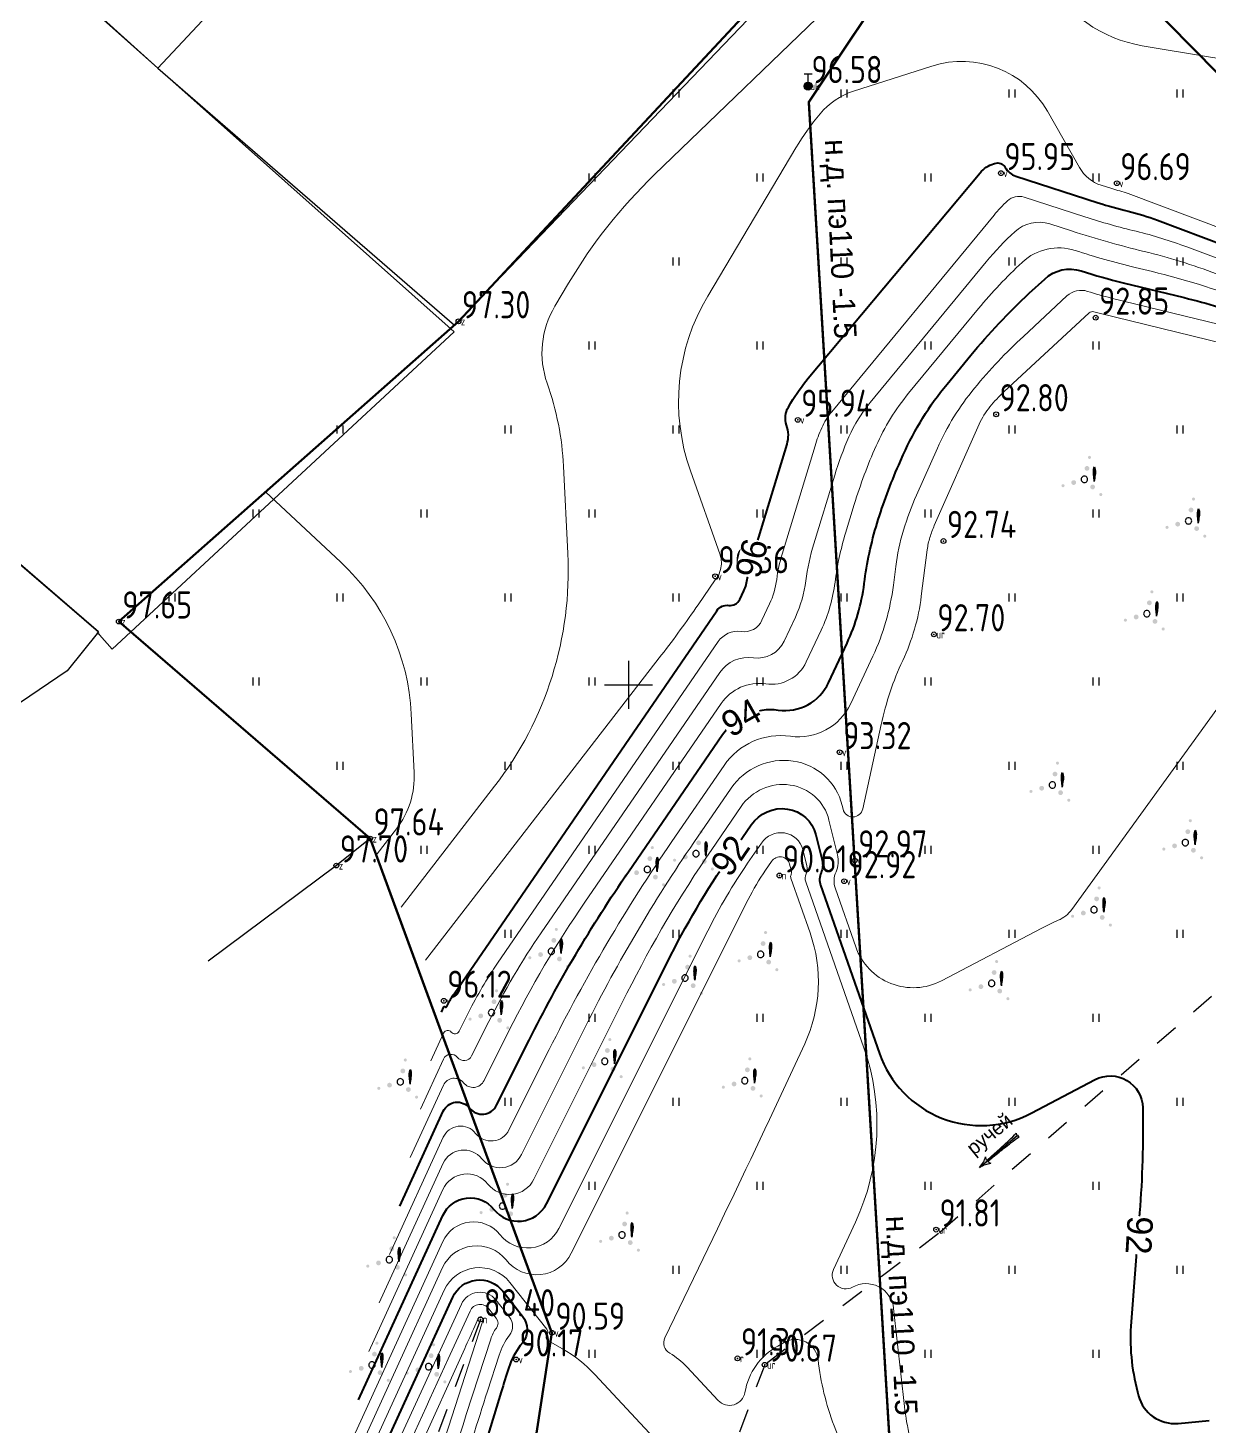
# Model space of a CAD drawing. Header units: metres. Extents: x 2284092 to 2335310, y 454860 to 483236.
# Drawn here: x 2285062.5 to 2285136.3, y 455653.7 to 455741 of the extents above; entities that cross this region are included whole.
import ezdxf

# ---------------------------------------------------------------- set-up
doc = ezdxf.new("R2010")
doc.units = ezdxf.units.M
doc.header["$PDMODE"] = 32
doc.header["$PDSIZE"] = 0.3
doc.linetypes.add('ЛИНИЯ_1.5-1.5', pattern=[3, 1.5, -1.5])
for name, color, linetype in [('-_линия', 7, 'Continuous'), ('0 @ 0.5', 7, 'Continuous'), ('Eg.14_Ограждения', 7, 'Continuous'), ('Eg.14_Ограждения1', 7, 'Continuous'), ('P', 94, 'Continuous'), ('T', 7, 'Continuous'), ('КОД', 7, 'Continuous'), ('ТОЧКИ_линия', 7, 'Continuous')]:
    doc.layers.add(name, color=color, linetype=linetype)
doc.styles.add('pragmai.shx2', font='pragmai.shx', dxfattribs={"height": 1.6})
doc.styles.get("Standard").update_dxf_attribs({"font": 'eskdu.shx'})
doc.styles.add('БСАМ курсив малоконтрасный (Бм-431)', font='bm431.ttf')
doc.styles.add('Рубленый (Р-131)', font='p131.ttf')
doc.linetypes.add('Газопр', pattern='A,5,-1,["Г",БСАМ курсив малоконтрасный (Бм-431),S=2,R=0,X=-1,Y=-1],-1,10,-2,10,-2,5', length=36)
doc.linetypes.add('КОНТУР', pattern='A,0,-0.5,[133,ltypeshp.shx,S=0.05,R=0,X=-0.5,Y=0],-0.5', length=1)
doc.linetypes.add('ЛИНИЯ_СВЯЗИ', pattern='A,4.5,[133,ltypeshp.shx,S=0.2,R=0,X=-0.2,Y=0],1e-05,[133,ltypeshp.shx,S=0.15,R=0,X=-0.15,Y=0],1e-05,[133,ltypeshp.shx,S=0.1,R=0,X=-0.1,Y=0],1e-05,[133,ltypeshp.shx,S=0.05,R=0,X=-0.05,Y=0],4.5,-2', length=11.00003)
doc.linetypes.add('СЕТКА', pattern='A,0.001,[131,ltypeshp.shx,S=0.6,R=0,X=0,Y=-0.6],5,[131,ltypeshp.shx,S=0.6,R=180,X=1.2,Y=0.6],5', length=10.001)

# ---------------------------------------------------------------- blocks, each defined once
blk = doc.blocks.new('Столбик кабельный')
at = {"linetype": 'Continuous'}
h = blk.add_hatch(color=0, dxfattribs=at)
edge = h.paths.add_edge_path()
edge.add_arc((0, 0), 0.5, 0, 360)
at = {"color": 0, "linetype": 'Continuous'}
for p, q in [((0.5, 1.5), (-0.5, 1.5)), ((0, 0.5), (0, 1.5))]:
    blk.add_line(p, q, dxfattribs=at)
blk.add_circle((0, 0), 0.5, dxfattribs=at)
blk = doc.blocks.new('Крест сетки')
at = {"color": 72, "linetype": 'Continuous'}
for p, q in [((0, 3), (0, -3)), ((-3, 0), (3, 0))]:
    blk.add_line(p, q, dxfattribs=at)
blk = doc.blocks.new('Штриховка Луговая растительность')
at = {"color": 3, "linetype": 'Continuous'}
for p, q in [((-0.4, 1), (-0.4, 0)), ((0.4, 0), (0.4, 1))]:
    blk.add_line(p, q, dxfattribs=at)
blk = doc.blocks.new('Направление течения')
at = {"linetype": 'Continuous'}
h = blk.add_hatch(color=0, dxfattribs=at)
edge = h.paths.add_edge_path()
edge.add_arc((-0.03, 2.33), 1.04, 241.8876, 266.7395)
edge.add_spline(control_points=[(-0.09, 1.3), (-0.09, 1.51), (-0.11, 2.34), (-0.14, 4.01), (-0.23, 5.45), (-0.28, 6.27)], knot_values=[0, 0, 0, 0, 0.625751, 2.516384, 4.981065, 4.981065, 4.981065, 4.981065], degree=3, periodic=0)
edge.add_arc((-0.05, 6.62), 0.414, 235.3367, 276.6842)
edge.add_arc((0.05, 6.62), 0.414, 263.3158, 304.6633)
edge.add_spline(control_points=[(0.28, 6.27), (0.23, 5.45), (0.14, 4.01), (0.11, 2.34), (0.09, 1.51), (0.09, 1.3)], knot_values=[0, 0, 0, 0, 2.464681, 4.355314, 4.981065, 4.981065, 4.981065, 4.981065], degree=3, periodic=0)
edge.add_arc((0.03, 2.33), 1.04, 273.2605, 298.1124)
edge.add_spline(control_points=[(0.52, 1.42), (0.39, 1.22), (0.12, 0.79), (0.04, 0.28), (0, 0)], knot_values=[0, 0, 0, 0, 0.685038, 1.525237, 1.525237, 1.525237, 1.525237], degree=3, periodic=0)
edge.add_spline(control_points=[(0, 0), (-0.04, 0.28), (-0.12, 0.79), (-0.39, 1.22), (-0.52, 1.42)], knot_values=[0, 0, 0, 0, 0.840199, 1.525237, 1.525237, 1.525237, 1.525237], degree=3, periodic=0)
at = {"color": 0, "linetype": 'Continuous'}
blk.add_line((0, 0), (0, 6.2), dxfattribs=at)
for centre, radius, start, end in [((-0.05, 6.62), 0.414, 235.3367, 276.6842), ((0.05, 6.62), 0.414, 263.3158, 304.6633), ((-0.03, 2.33), 1.04, 241.8876, 266.7395), ((0.03, 2.33), 1.04, 273.2605, 298.1124)]:
    blk.add_arc(centre, radius, start, end, dxfattribs=at)
for points in [[(-0.09, 1.3), (-0.1, 1.92), (-0.15, 3.81), (-0.28, 6.27)], [(0.09, 1.3), (0.1, 1.92), (0.15, 3.81), (0.28, 6.27)], [(0, 0), (-0.19, 0.82), (-0.52, 1.42)], [(0, 0), (0.19, 0.82), (0.52, 1.42)]]:
    blk.add_spline(points, degree=3, dxfattribs=at)
blk = doc.blocks.new('Штриховка Кустарник Колючий')
at = {"linetype": 'Continuous'}
h = blk.add_hatch(color=3, dxfattribs=at)
edge = h.paths.add_edge_path()
edge.add_arc((2.04, -1.91), 0.2, 0, 360)
edge = h.paths.add_edge_path()
edge.add_arc((0.63, 2.73), 0.2, 0, 360)
edge = h.paths.add_edge_path()
edge.add_arc((-2.68, -0.81), 0.2, 0, 360)
h = blk.add_hatch(color=3, dxfattribs=at)
edge = h.paths.add_edge_path()
edge.add_arc((0.32, 1.36), 0.3, 0, 360)
edge = h.paths.add_edge_path()
edge.add_arc((-1.34, -0.41), 0.3, 0, 360)
edge = h.paths.add_edge_path()
edge.add_arc((1.02, -0.96), 0.3, 0, 360)
h = blk.add_hatch(color=3, dxfattribs=at)
edge = h.paths.add_edge_path()
edge.add_spline(control_points=[(1.22, -0.29), (1.26, 0), (1.33, 0.52), (1.43, 1.02), (1.25, 1.71), (1.1, 1.01), (1.14, 0.52), (1.19, 0), (1.22, -0.29)], knot_values=[0, 0, 0, 0, 0.838296, 1.522181, 1.855336, 2.184891, 2.879704, 3.701437, 3.701437, 3.701437, 3.701437], degree=3, periodic=0)
at = {"color": 3, "linetype": 'Continuous', "flags": 128}
blk.add_lwpolyline([(0.4, 0), (0.39, 0.1), (0.35, 0.2), (0.28, 0.28), (0.2, 0.35), (0.1, 0.39), (0, 0.4), (-0.1, 0.39), (-0.2, 0.35), (-0.28, 0.28), (-0.35, 0.2), (-0.39, 0.1), (-0.4, 0), (-0.39, -0.1), (-0.35, -0.2), (-0.28, -0.28), (-0.2, -0.35), (-0.1, -0.39), (0, -0.4), (0.1, -0.39), (0.2, -0.35), (0.28, -0.28), (0.35, -0.2), (0.39, -0.1)], close=True, dxfattribs=at)
at = {"color": 3, "linetype": 'Continuous'}
blk.add_spline([(1.22, -0.29), (1.34, 0.54), (1.36, 1.22), (1.25, 1.54), (1.15, 1.22), (1.14, 0.53), (1.22, -0.29)], degree=3, dxfattribs=at)

msp = doc.modelspace()

# ---------------------------------------------------------------- linework, layer by layer
at = {"color": 4, "linetype": 'Газопр', "const_width": 0.15}
msp.add_lwpolyline([(2285112.375, 455770.835), (2285123.598, 455754.863), (2285111.267, 455736.408), (2285117.484, 455633.372), (2285118.997, 455596.461), (2285120.033, 455579.903), (2285119.944, 455572.204), (2285119.428, 455544.033), (2285098.804, 455400.622), (2285081.4, 455284.49), (2285093.94, 455130.72)], dxfattribs=at)
at = {"linetype": 'СЕТКА'}
msp.add_lwpolyline([(2285119.865, 455755.4), (2285089.373, 455722.706), (2285068.146, 455703.947), (2285083.849, 455690.389), (2285081.741, 455688.7), (2285073.729, 455682.724)], dxfattribs=at)
at = {"linetype": 'ЛИНИЯ_1.5-1.5', "elevation": 88.395}
msp.add_lwpolyline([(2285090.747, 455660.345), (2285086.131, 455648.011), (2285082.131, 455638.389), (2285075.367, 455630.404), (2285066.422, 455623.357)], dxfattribs=at)
at = {"layer": 'Eg.14_Ограждения', "color": 42, "linetype": 'Continuous', "lineweight": 15, "ltscale": 0.5, "flags": 128}
for points, elevation in [([(2285121.01, 455530.83, 0), (2285131.177, 455533.899)], 93), ([(2285137.693, 455396.955, 0), (2285133.533, 455400.655)], 93), ([(2285183.339, 455357.591, 0), (2285178.641, 455362.168)], 93), ([(2285161.369, 455354.793, 0), (2285167.017, 455348.345)], 92.5), ([(2285181.368, 455628.722, 0), (2285184.815, 455627.518)], 89.5), ([(2285195.219, 455585.45, 0), (2285195.117, 455589.562)], 96.5), ([(2285199, 455603.61, -0.000001), (2285200.803, 455606.98)], 96.5), ([(2285126.108, 455744.125, 0.225467), (2285132.105, 455739.929), (2285136.239, 455739.232, 0.007018), (2285142.858, 455738.211), (2285144.117, 455738.035, -0.098678), (2285147.964, 455736.692), (2285149.654, 455735.697, -0.062481), (2285149.837, 455735.556), (2285149.837, 455735.556, 0.069257), (2285150.021, 455735.418), (2285151.091, 455734.826, -0.045199), (2285153.298, 455733.329), (2285155.998, 455731.119, -0.017109), (2285163.199, 455724.799), (2285165.428, 455722.704, 0.67955), (2285166.584, 455723.247), (2285166.476, 455724.979)], 97), ([(2285085.791, 455686.112), (2285091.633, 455693.659, 0.178907), (2285096.206, 455708.202), (2285095.937, 455713.65, 0.072638), (2285094.916, 455718.836), (2285094.916, 455718.836, -0.222708), (2285095.393, 455723.649), (2285096.253, 455725.094, -0.066489), (2285101.609, 455731.856), (2285113.446, 455743.291, -0.098659)], 97), ([(2285137.369, 455728.389), (2285131.221, 455730.694, 0.030028), (2285130.711, 455730.851), (2285130.711, 455730.851, -0.018432), (2285130.196, 455730.997), (2285129.549, 455731.206, -0.187588), (2285128.179, 455732.321), (2285126.179, 455735.84, 0.355069), (2285118.955, 455738.656), (2285114.058, 455737.084, 0.141826), (2285111.973, 455735.68), (2285111.973, 455735.68, 0.039899), (2285110.464, 455733.553), (2285104.946, 455724.286, 0.222708), (2285103.864, 455713.373), (2285105.718, 455708.124, -0.156315), (2285105.745, 455707.194), (2285105.63, 455706.796, -0.039079), (2285105.577, 455706.655), (2285105.566, 455706.631, -0.330422), (2285105.497, 455706.594), (2285105.497, 455706.594, 0.285441), (2285105.422, 455706.561), (2285104.353, 455705.003, -0.014346), (2285102.07, 455701.872), (2285087.3, 455682.791)], 96.5), ([(2285087.654, 455676.511), (2285088.445, 455678.239, -0.560735), (2285088.923, 455678.296), (2285088.923, 455678.296, 0.549398), (2285089.415, 455678.347), (2285090.008, 455679.531, -0.034361), (2285091.817, 455682.601), (2285105.605, 455702.695, -0.285477), (2285107.037, 455703.324), (2285107.037, 455703.324, 0.330453), (2285108.339, 455704.027), (2285108.817, 455705.05, 0.077883), (2285109.26, 455706.584), (2285109.26, 455706.584, -0.04236), (2285109.597, 455708.159), (2285111.659, 455714.93, -0.030462), (2285112.076, 455716.05), (2285112.076, 455716.05, -0.068356), (2285112.7, 455717.059), (2285122.842, 455729.341, -0.033183), (2285123.685, 455730.234), (2285123.685, 455730.234, -0.271424), (2285124.722, 455730.463), (2285128.522, 455729.236, 0.018426), (2285131.724, 455728.331), (2285131.724, 455728.331, -0.030023), (2285134.901, 455727.353), (2285141.116, 455725.023, -0.044913)], 95.5), ([(2285087.006, 455673.483), (2285088.438, 455676.61, -0.560736), (2285089.303, 455676.714), (2285089.303, 455676.714, 0.549398), (2285090.194, 455676.805), (2285091.266, 455678.949, -0.034361), (2285094.541, 455684.505), (2285105.696, 455700.762, -0.285476), (2285107.807, 455701.688), (2285107.807, 455701.688, 0.330452), (2285109.725, 455702.724), (2285110.429, 455704.232, 0.077883), (2285111.083, 455706.493), (2285111.083, 455706.493, -0.04236), (2285111.58, 455708.813), (2285112.885, 455713.1, -0.030461), (2285113.773, 455715.486), (2285113.773, 455715.486, -0.068357), (2285115.102, 455717.636), (2285122.358, 455726.422, -0.033181), (2285124.14, 455728.309), (2285124.14, 455728.309, -0.271427), (2285126.33, 455728.794), (2285127.685, 455728.356, 0.018427), (2285132.231, 455727.071), (2285132.231, 455727.071, -0.030023), (2285136.741, 455725.683)], 95), ([(2285086.359, 455670.456), (2285088.431, 455674.982, -0.560735), (2285089.683, 455675.132), (2285089.683, 455675.132, 0.549397), (2285090.972, 455675.264), (2285092.525, 455678.367, -0.034361), (2285097.265, 455686.408), (2285105.788, 455698.83, -0.285475), (2285108.577, 455700.053), (2285108.577, 455700.053, 0.330451), (2285111.111, 455701.422), (2285112.042, 455703.414, 0.077884), (2285112.906, 455706.401), (2285112.906, 455706.401, -0.042361), (2285113.562, 455709.468), (2285114.111, 455711.269, -0.03046), (2285115.471, 455714.923), (2285115.471, 455714.923, -0.068358), (2285117.505, 455718.213), (2285121.875, 455723.504, -0.03318), (2285124.594, 455726.384), (2285124.619, 455726.407, -0.271429), (2285127.906, 455727.135), (2285127.906, 455727.135, 0.018428), (2285131.658, 455726.074), (2285132.738, 455725.811, -0.030024), (2285138.581, 455724.012)], 94.5), ([(2285085.064, 455664.4), (2285088.417, 455671.725, -0.560735), (2285090.442, 455671.968), (2285090.442, 455671.968, 0.549397), (2285092.529, 455672.182), (2285095.042, 455677.203, -0.034361), (2285102.713, 455690.216), (2285105.971, 455694.964, -0.285477), (2285110.117, 455696.782), (2285110.117, 455696.782, 0.330452), (2285113.884, 455698.818), (2285115.267, 455701.779, 0.077885), (2285116.552, 455706.219), (2285116.699, 455707.382, -0.042362), (2285117.186, 455709.656), (2285117.186, 455709.656, -0.03046), (2285117.998, 455711.839), (2285119.303, 455714.781, -0.068358), (2285121.624, 455718.535), (2285121.624, 455718.535, -0.03318), (2285124.677, 455721.769), (2285127.401, 455724.295, -0.271426), (2285128.69, 455724.581), (2285128.69, 455724.581, 0.018425), (2285130.161, 455724.165), (2285136.927, 455722.519, -0.030025)], 93.5), ([(2285084.416, 455661.372), (2285088.41, 455670.097, -0.560735), (2285090.822, 455670.386), (2285090.822, 455670.386, 0.549397), (2285093.308, 455670.641), (2285097.376, 455678.772, -0.034361), (2285104.076, 455690.137), (2285106.406, 455693.533, -0.285477), (2285110.285, 455695.234), (2285110.285, 455695.234, -0.305641), (2285113.349, 455692.458), (2285113.407, 455692.223, 0.794761), (2285114.641, 455692.24), (2285115.788, 455697.517, -0.055817), (2285117.135, 455701.508), (2285117.135, 455701.508, 0.077885), (2285118.299, 455705.53), (2285118.667, 455708.434, -0.042361), (2285118.833, 455709.209), (2285118.833, 455709.209, -0.03046), (2285119.11, 455709.953), (2285121.917, 455716.285, -0.068361), (2285122.587, 455717.368), (2285122.587, 455717.368, -0.033177), (2285123.466, 455718.3), (2285128.792, 455723.239, -0.271433), (2285129.082, 455723.304), (2285129.082, 455723.304, 0.018431), (2285129.413, 455723.21), (2285139.122, 455720.848, -0.030047)], 93), ([(2285077.314, 455712.049), (2285082.023, 455707.654, -0.195057), (2285086.421, 455698.183), (2285086.602, 455694.527, -0.178907), (2285085.491, 455690.995), (2285084.283, 455689.434)], 97.5), ([(2285083.768, 455658.345), (2285088.403, 455668.468, -0.560735), (2285091.202, 455668.804), (2285091.202, 455668.804, 0.549397), (2285094.086, 455669.1), (2285099.902, 455680.722, -0.034361), (2285105.198, 455689.706), (2285107.04, 455692.39, -0.285476), (2285110.106, 455693.735), (2285110.106, 455693.735, -0.305642), (2285112.528, 455691.54), (2285113.06, 455689.381, -0.165087), (2285112.968, 455688.308), (2285112.968, 455688.308, 0.189725), (2285112.927, 455687.251), (2285114.199, 455683.62, 0.457889), (2285119.568, 455681.506), (2285125.827, 455684.794, -0.019989), (2285126.849, 455685.28), (2285126.849, 455685.28, 0.13578), (2285127.701, 455685.961), (2285136.774, 455698.478, 0.36432)], 92.5), ([(2285082.473, 455652.289), (2285088.389, 455665.211, -0.560735), (2285091.962, 455665.64), (2285091.962, 455665.64, 0.549397), (2285095.643, 455666.017), (2285104.953, 455684.622, -0.034361), (2285107.442, 455688.844), (2285108.308, 455690.105, -0.285478), (2285109.749, 455690.737), (2285109.749, 455690.737, -0.30564), (2285110.887, 455689.706), (2285111.137, 455688.691, -0.165088), (2285111.093, 455688.187), (2285111.093, 455688.187, 0.189727), (2285111.074, 455687.69), (2285114.712, 455677.307, -0.195257), (2285114.181, 455666.418), (2285112.808, 455663.459, 0.72701), (2285113.993, 455662.359), (2285113.993, 455662.359, -0.536653), (2285116.569, 455661.032), (2285117.247, 455654.893, 0.064204), (2285118.148, 455651.183)], 91.5), ([(2285081.826, 455649.262), (2285088.382, 455663.583, -0.560735), (2285092.342, 455664.058), (2285092.342, 455664.058, 0.549397), (2285096.422, 455664.476), (2285107.479, 455686.572, -0.034362), (2285108.564, 455688.413), (2285108.941, 455688.963, -0.285476), (2285109.57, 455689.239), (2285109.57, 455689.239, -0.305641), (2285110.066, 455688.789), (2285110.175, 455688.346, -0.165089), (2285110.156, 455688.127), (2285110.156, 455688.127, 0.189727), (2285110.148, 455687.91), (2285111.346, 455684.491, -0.195256), (2285111.008, 455677.569), (2285110.264, 455675.965, -0.003669), (2285105.555, 455666.005), (2285102.275, 455659.199, 0.393574), (2285102.574, 455658.234), (2285102.574, 455658.234, -0.075321), (2285103.645, 455657.385), (2285105.601, 455655.286, 0.620201), (2285107.275, 455655.785), (2285107.275, 455655.785, -0.226375), (2285109.326, 455658.68), (2285109.742, 455658.913, -0.536654), (2285111.846, 455657.829), (2285111.846, 455657.829, 0.064204), (2285112.848, 455653.704), (2285115.154, 455647.695, 0.48731)], 91), ([(2285200.407, 455593.048, -0.000001), (2285200.38, 455594.13)], 97), ([(2285104.708, 455649.595), (2285097.898, 455656.903, 0.075322), (2285095.874, 455658.508), (2285094.952, 455659.036, -0.453336), (2285094.889, 455659.35), (2285094.889, 455659.35, 0.342475), (2285094.885, 455659.734), (2285092.579, 455662.657, 0.560735), (2285088.471, 455662.164), (2285081.178, 455646.234)], 90.5), ([(2285072.681, 455635.187), (2285078.236, 455639.98, 0.108553), (2285082.271, 455645.371), (2285082.271, 455645.371, -0.000742), (2285085.132, 455651.645), (2285089.552, 455661.3, -0.560735), (2285091.708, 455661.559), (2285092.555, 455660.486, -0.34248), (2285092.564, 455659.356), (2285092.564, 455659.356, 0.085078), (2285091.911, 455658.106), (2285091.187, 455655.865, 0.003589), (2285089.342, 455650.006), (2285083.008, 455629.374, -0.107301), (2285082.682, 455628.793), (2285082.682, 455628.793, -0.093511), (2285082.152, 455628.382), (2285066.98, 455620.63)], 89.5), ([(2285066.502, 455628.604), (2285067.018, 455629.055, -0.001881), (2285068.052, 455629.955), (2285075.931, 455636.753, 0.108553), (2285084.027, 455647.569), (2285085.059, 455649.841, -0.000742), (2285088.727, 455657.885), (2285090.093, 455660.868, -0.560735), (2285091.273, 455661.01), (2285091.737, 455660.422, -0.342481), (2285091.742, 455659.804), (2285091.742, 455659.804, 0.08508), (2285091.384, 455659.12), (2285089.86, 455654.398, 0.003589), (2285086.644, 455644.187), (2285083.463, 455633.825, -0.1073), (2285081.019, 455629.472), (2285081.019, 455629.472, -0.093513), (2285077.049, 455626.399), (2285066.944, 455621.235)], 89), ([(2285066.576, 455627.366), (2285069.488, 455629.917, -0.001883), (2285075.33, 455634.997), (2285076.944, 455636.389, 0.108553), (2285083.971, 455645.776), (2285089.76, 455658.523, -0.000741), (2285090.396, 455659.919), (2285090.633, 455660.436, -0.560742), (2285090.838, 455660.461), (2285090.918, 455660.359, -0.342483), (2285090.919, 455660.251), (2285090.919, 455660.251, 0.085086), (2285090.857, 455660.133), (2285088.107, 455651.612, 0.003589), (2285084.353, 455639.692), (2285083.919, 455638.276, -0.1073), (2285079.356, 455630.151), (2285079.356, 455630.151, -0.093513), (2285071.947, 455624.415), (2285066.908, 455621.84)], 88.5)]:
    msp.add_lwpolyline(points, format="xyb", dxfattribs=dict(at, elevation=elevation))
at = {"layer": 'Eg.14_Ограждения', "color": 42, "linetype": 'Continuous', "lineweight": 40, "ltscale": 0.5, "flags": 128}
for points, elevation in [([(2285149.03, 455344.013, 0), (2285143.481, 455347.362)], 92), ([(2285173.894, 455628.538, 0), (2285177.798, 455627.174)], 90), ([(2285088.302, 455679.539), (2285088.452, 455679.867, -0.560751), (2285088.543, 455679.878), (2285088.543, 455679.878, 0.549413), (2285088.637, 455679.888), (2285088.749, 455680.113, -0.034361), (2285089.093, 455680.697), (2285105.513, 455704.628, -0.285471), (2285106.267, 455704.959), (2285106.267, 455704.959, 0.330446), (2285106.952, 455705.329), (2285107.204, 455705.867, 0.077883), (2285107.438, 455706.675), (2285107.438, 455706.675, -0.04236), (2285107.615, 455707.504), (2285109.905, 455715.027, 0.160078), (2285109.879, 455716.22), (2285109.879, 455716.22, -0.222707), (2285109.991, 455717.351), (2285110.151, 455717.62, -0.039899), (2285111.236, 455719.15), (2285121.981, 455731.995, -0.141826), (2285122.817, 455732.558), (2285122.881, 455732.578, -0.355064), (2285123.543, 455732.32), (2285123.543, 455732.32, 0.187585), (2285124.205, 455731.781), (2285129.359, 455730.117, 0.01843), (2285131.217, 455729.591), (2285131.217, 455729.591, -0.030026), (2285133.061, 455729.023), (2285143.132, 455725.248, -0.044914)], 96), ([(2285085.711, 455667.428), (2285088.424, 455673.354, -0.560736), (2285090.063, 455673.55), (2285090.063, 455673.55, 0.549397), (2285091.751, 455673.723), (2285093.783, 455677.785, -0.034361), (2285099.989, 455688.312), (2285105.879, 455696.897, -0.285475), (2285109.347, 455698.418), (2285109.347, 455698.418, 0.330451), (2285112.498, 455700.12), (2285113.655, 455702.597, 0.077883), (2285114.729, 455706.31), (2285114.731, 455706.331, -0.042361), (2285115.539, 455710.103), (2285115.539, 455710.103, -0.03046), (2285116.887, 455713.724), (2285117.168, 455714.359, -0.068358), (2285119.908, 455718.79), (2285121.391, 455720.585, -0.03318), (2285125.048, 455724.459), (2285126.01, 455725.351, -0.271425), (2285128.298, 455725.858), (2285128.298, 455725.858, 0.018424), (2285130.909, 455725.119), (2285134.731, 455724.19, -0.030023), (2285138.989, 455722.879)], 94), ([(2284765.293, 455326.008, -0.000001), (2284763.781, 455328.743)], 86), ([(2285083.121, 455655.317), (2285088.396, 455666.84, -0.560735), (2285091.582, 455667.222), (2285091.582, 455667.222, 0.549397), (2285094.865, 455667.558), (2285102.428, 455682.672, -0.034361), (2285106.32, 455689.275), (2285107.674, 455691.248, -0.285475), (2285109.927, 455692.236), (2285109.927, 455692.236, -0.305642), (2285111.707, 455690.623), (2285112.098, 455689.036, -0.165087), (2285112.03, 455688.248), (2285112.03, 455688.248, 0.189725), (2285112.001, 455687.47), (2285115.681, 455676.964, 0.457889), (2285125.167, 455673.23), (2285129.163, 455675.33, -0.557858), (2285132.136, 455673.572), (2285132.136, 455673.572, -0.024239), (2285131.943, 455667.009), (2285131.411, 455660.19, 0.084357), (2285131.808, 455655.822), (2285131.872, 455655.579, 0.365877), (2285134.342, 455653.851), (2285136.284, 455654.028, -0.002177)], 92), ([(2285080.531, 455643.206), (2285089.011, 455661.732, -0.560735), (2285092.144, 455662.108), (2285093.374, 455660.55, -0.342481), (2285093.387, 455658.908), (2285093.235, 455658.709, 0.085079), (2285092.514, 455657.331), (2285092.514, 455657.331, 0.003589), (2285092.041, 455655.826), (2285091.074, 455652.677, 0.61662)], 90)]:
    msp.add_lwpolyline(points, format="xyb", dxfattribs=dict(at, elevation=elevation))
at = {"layer": 'Eg.14_Ограждения', "color": 42, "linetype": 'Continuous', "lineweight": 15, "ltscale": 0.5, "elevation": 96.5, "flags": 128}
msp.add_lwpolyline([(2285105.609, 455706.724), (2285105.62, 455706.808)], dxfattribs=at)
at = {"layer": 'P', "linetype": 'Continuous'}
for points in [[(2285015.82, 455787.2), (2285070.58, 455738.53), (2285089.11, 455722.05), (2285067.72, 455702.22), (2285066.93, 455703.12), (2285066.81, 455703.23), (2285066.87, 455703.31), (2285058.01, 455710.93), (2285024.3, 455740.46), (2284997.56, 455766.96), (2284999.41, 455769.34), (2284994.91, 455773.9), (2285011, 455791.57)], [(2285085.47, 455768.37), (2285092.53, 455761.98), (2285070.58, 455738.53), (2285063.78, 455744.66)], [(2285066.87, 455703.31), (2285064.91, 455700.87), (2285050.84, 455691.32), (2285048.01, 455689.57), (2285015.75, 455716.48), (2284977.44, 455748.43), (2284988.64, 455757.27), (2284995.06, 455763.88), (2284997.11, 455766.49), (2285013.05, 455751.1), (2285014.87, 455748.83), (2285016.98, 455746.49), (2285017.22, 455746.03)], [(2285070.58, 455738.53), (2285089.13, 455722.47), (2285119.34, 455753.96), (2285114.38, 455760.03), (2285102.87, 455754.06), (2285092.53, 455761.98)]]:
    msp.add_lwpolyline(points, close=True, dxfattribs=at)
at = {"layer": 'P'}
for p in [(2285111.218, 455737.403, 96.584), (2285123.277, 455731.964, 95.95), (2285130.516, 455731.334, 96.692), (2285089.373, 455722.706, 97.297), (2285129.196, 455722.933, 92.855), (2285110.575, 455716.549, 95.942), (2285122.976, 455716.895, 92.797), (2285119.685, 455708.978, 92.741), (2285105.412, 455706.776, 96.556), (2285068.146, 455703.947, 97.654), (2285119.086, 455703.148, 92.703), (2285113.195, 455695.783, 93.317), (2285083.849, 455690.389, 97.644), (2285081.741, 455688.7, 97.7), (2285114.137, 455689.016, 92.972), (2285109.431, 455688.08, 90.613), (2285113.475, 455687.722, 92.92), (2285088.454, 455680.25, 96.117), (2285119.223, 455665.956, 91.815), (2285090.747, 455660.345, 88.395), (2285095.215, 455659.51, 90.588), (2285092.973, 455657.838, 90.173), (2285106.812, 455657.909, 91.295), (2285108.508, 455657.511, 90.668)]:
    msp.add_point(p, dxfattribs=at)
at = {"layer": 'ТОЧКИ_линия'}
msp.add_lwpolyline([(2285199.131, 455611.975), (2285083.629, 455583.721), (2285095.215, 455659.51), (2285083.849, 455690.389), (2285068.146, 455703.947), (2285089.373, 455722.706), (2285119.865, 455755.4), (2285144.515, 455730.395), (2285151.627, 455731.193), (2285193.174, 455688.683), (2285199.131, 455611.975)], close=True, dxfattribs=at)

# ---------------------------------------------------------------- block references
at = {"layer": '0 @ 0.5', "linetype": 'Continuous', "xscale": 0.5, "yscale": 0.5, "zscale": 0.5}
for name, p in [('Столбик кабельный', (2285111.218, 455737.403, 96.584)), ('Штриховка Луговая растительность', (2285102.973, 455736.693)), ('Штриховка Луговая растительность', (2285113.473, 455736.693)), ('Штриховка Луговая растительность', (2285123.973, 455736.693)), ('Штриховка Луговая растительность', (2285134.473, 455736.693)), ('Штриховка Луговая растительность', (2285097.723, 455731.443)), ('Штриховка Луговая растительность', (2285108.223, 455731.443)), ('Штриховка Луговая растительность', (2285118.723, 455731.443)), ('Штриховка Луговая растительность', (2285129.223, 455731.443)), ('Штриховка Луговая растительность', (2285102.973, 455726.193)), ('Штриховка Луговая растительность', (2285113.473, 455726.193)), ('Штриховка Луговая растительность', (2285123.973, 455726.193)), ('Штриховка Луговая растительность', (2285134.473, 455726.193)), ('Штриховка Луговая растительность', (2285097.723, 455720.943)), ('Штриховка Луговая растительность', (2285108.223, 455720.943)), ('Штриховка Луговая растительность', (2285118.723, 455720.943)), ('Штриховка Луговая растительность', (2285129.223, 455720.943)), ('Штриховка Луговая растительность', (2285081.973, 455715.693)), ('Штриховка Луговая растительность', (2285092.473, 455715.693)), ('Штриховка Луговая растительность', (2285102.973, 455715.693)), ('Штриховка Луговая растительность', (2285113.473, 455715.693)), ('Штриховка Луговая растительность', (2285123.973, 455715.693)), ('Штриховка Луговая растительность', (2285134.473, 455715.693)), ('Штриховка Луговая растительность', (2285076.723, 455710.443)), ('Штриховка Луговая растительность', (2285087.223, 455710.443)), ('Штриховка Луговая растительность', (2285097.723, 455710.443)), ('Штриховка Луговая растительность', (2285108.223, 455710.443)), ('Штриховка Луговая растительность', (2285118.723, 455710.443)), ('Штриховка Луговая растительность', (2285129.223, 455710.443)), ('Штриховка Луговая растительность', (2285071.473, 455705.193)), ('Штриховка Луговая растительность', (2285081.973, 455705.193)), ('Штриховка Луговая растительность', (2285092.473, 455705.193)), ('Штриховка Луговая растительность', (2285102.973, 455705.193)), ('Штриховка Луговая растительность', (2285113.473, 455705.193)), ('Штриховка Луговая растительность', (2285123.973, 455705.193)), ('Штриховка Луговая растительность', (2285134.473, 455705.193)), ('Штриховка Луговая растительность', (2285076.723, 455699.943)), ('Штриховка Луговая растительность', (2285087.223, 455699.943)), ('Штриховка Луговая растительность', (2285097.723, 455699.943)), ('Штриховка Луговая растительность', (2285108.223, 455699.943)), ('Штриховка Луговая растительность', (2285118.723, 455699.943)), ('Штриховка Луговая растительность', (2285129.223, 455699.943)), ('Штриховка Луговая растительность', (2285081.973, 455694.693)), ('Штриховка Луговая растительность', (2285092.473, 455694.693)), ('Штриховка Луговая растительность', (2285102.973, 455694.693)), ('Штриховка Луговая растительность', (2285113.473, 455694.693)), ('Штриховка Луговая растительность', (2285123.973, 455694.693)), ('Штриховка Луговая растительность', (2285134.473, 455694.693)), ('Штриховка Луговая растительность', (2285087.223, 455689.443)), ('Штриховка Луговая растительность', (2285097.723, 455689.443)), ('Штриховка Луговая растительность', (2285118.723, 455689.443)), ('Штриховка Луговая растительность', (2285129.223, 455689.443)), ('Штриховка Луговая растительность', (2285092.473, 455684.193)), ('Штриховка Луговая растительность', (2285102.973, 455684.193)), ('Штриховка Луговая растительность', (2285113.473, 455684.193)), ('Штриховка Луговая растительность', (2285123.973, 455684.193)), ('Штриховка Луговая растительность', (2285134.473, 455684.193)), ('Штриховка Луговая растительность', (2285097.723, 455678.943)), ('Штриховка Луговая растительность', (2285108.223, 455678.943)), ('Штриховка Луговая растительность', (2285118.723, 455678.943)), ('Штриховка Луговая растительность', (2285129.223, 455678.943)), ('Штриховка Луговая растительность', (2285092.473, 455673.693)), ('Штриховка Луговая растительность', (2285102.973, 455673.693)), ('Штриховка Луговая растительность', (2285113.473, 455673.693)), ('Штриховка Луговая растительность', (2285123.973, 455673.693)), ('Штриховка Луговая растительность', (2285134.473, 455673.693)), ('Штриховка Луговая растительность', (2285097.723, 455668.443)), ('Штриховка Луговая растительность', (2285108.223, 455668.443)), ('Штриховка Луговая растительность', (2285118.723, 455668.443)), ('Штриховка Луговая растительность', (2285129.223, 455668.443)), ('Штриховка Луговая растительность', (2285102.973, 455663.193)), ('Штриховка Луговая растительность', (2285113.473, 455663.193)), ('Штриховка Луговая растительность', (2285123.973, 455663.193)), ('Штриховка Луговая растительность', (2285134.473, 455663.193)), ('Штриховка Луговая растительность', (2285097.723, 455657.943)), ('Штриховка Луговая растительность', (2285108.223, 455657.943)), ('Штриховка Луговая растительность', (2285118.723, 455657.943)), ('Штриховка Луговая растительность', (2285129.223, 455657.943))]:
    msp.add_blockref(name, p, dxfattribs=at)
at = {"layer": '0 @ 0.5', "linetype": 'КОНТУР', "xscale": 0.5, "yscale": 0.5, "zscale": 0.5}
for p in [(2285128.494, 455712.839), (2285134.996, 455710.239), (2285132.395, 455704.439), (2285126.493, 455693.739), (2285134.796, 455690.139), (2285101.171, 455688.459), (2285129.094, 455685.939), (2285095.172, 455683.347), (2285108.251, 455683.151), (2285103.531, 455681.676), (2285122.691, 455681.339), (2285091.435, 455679.514), (2285098.516, 455676.466), (2285085.732, 455675.188), (2285107.266, 455675.259), (2285092.124, 455667.423), (2285099.596, 455665.626), (2285085.043, 455664.08), (2285083.962, 455657.494), (2285087.502, 455657.396)]:
    msp.add_blockref('Штриховка Кустарник Колючий', p, dxfattribs=at)
at = {"layer": '0 @ 0.5', "linetype": 'ЛИНИЯ_1.5-1.5', "xscale": 0.5, "yscale": 0.5, "zscale": 0.5}
msp.add_blockref('Крест сетки', (2285100, 455700), dxfattribs=at)
at = {"layer": '0 @ 0.5', "linetype": 'Continuous', "xscale": 0.4999999999999997, "yscale": 0.4999999999999997, "zscale": 0.4999999999999997, "rotation": 310.3506274367814}
msp.add_blockref('Направление течения', (2285121.934, 455669.838, 5.182), dxfattribs=at)

# ---------------------------------------------------------------- texts
at = {"linetype": 'Continuous', "style": 'Рубленый (Р-131)'}
for p in [(2285112.264, 455734.06), (2285116.076, 455666.797)]:
    msp.add_text('н.д. пэ110 -1.5', height=1.39701, rotation=272.79403, dxfattribs=at).set_placement(p)
at = {"linetype": 'ЛИНИЯ_СВЯЗИ', "style": 'Рубленый (Р-131)'}
msp.add_text('ручей', height=0.9, rotation=39.25931, dxfattribs=at).set_placement((2285121.58, 455670.56, 94.704))
at = {"layer": 'T'}
for s, p in [('96.58', (2285111.435, 455737.593, 96.584)), ('95.95', (2285123.494, 455732.154, 95.95)), ('96.69', (2285130.733, 455731.524, 96.692)), ('97.30', (2285089.59, 455722.896, 97.297)), ('92.85', (2285129.413, 455723.123, 92.855)), ('95.94', (2285110.792, 455716.739, 95.942)), ('92.80', (2285123.193, 455717.085, 92.797)), ('92.74', (2285119.902, 455709.168, 92.741)), ('96.56', (2285105.629, 455706.966, 96.556)), ('97.65', (2285068.363, 455704.137, 97.654)), ('92.70', (2285119.303, 455703.338, 92.703)), ('93.32', (2285113.412, 455695.973, 93.317)), ('97.64', (2285084.066, 455690.579, 97.644)), ('97.70', (2285081.958, 455688.89, 97.7)), ('92.97', (2285114.354, 455689.206, 92.972)), ('90.61', (2285109.648, 455688.27, 90.613)), ('92.92', (2285113.692, 455687.912, 92.92)), ('96.12', (2285088.671, 455680.44, 96.117)), ('91.81', (2285119.44, 455666.146, 91.815)), ('88.40', (2285090.964, 455660.535, 88.395)), ('90.59', (2285095.432, 455659.7, 90.588)), ('90.17', (2285093.19, 455658.028, 90.173)), ('91.30', (2285107.029, 455658.099, 91.295)), ('90.67', (2285108.725, 455657.701, 90.668))]:
    msp.add_text(s, height=1.7, dxfattribs=at).set_placement(p)
at = {"layer": 'КОД'}
for s, p in [('uk', (2285111.368, 455737.153, 96.584)), ('uk', (2285111.368, 455737.153, 96.584)), ('v', (2285123.427, 455731.714, 95.95)), ('v', (2285123.427, 455731.714, 95.95)), ('v', (2285130.666, 455731.084, 96.692)), ('v', (2285130.666, 455731.084, 96.692)), ('z', (2285089.523, 455722.456, 97.297)), ('z', (2285089.523, 455722.456, 97.297)), ('v', (2285110.725, 455716.299, 95.942)), ('v', (2285110.725, 455716.299, 95.942)), ('v', (2285105.562, 455706.526, 96.556)), ('v', (2285105.562, 455706.526, 96.556)), ('z', (2285068.296, 455703.697, 97.654)), ('z', (2285068.296, 455703.697, 97.654)), ('ur', (2285119.236, 455702.898, 92.703)), ('ur', (2285119.236, 455702.898, 92.703)), ('v', (2285113.345, 455695.533, 93.317)), ('v', (2285113.345, 455695.533, 93.317)), ('z', (2285083.999, 455690.139, 97.644)), ('z', (2285083.999, 455690.139, 97.644)), ('z', (2285081.891, 455688.45, 97.7)), ('z', (2285081.891, 455688.45, 97.7)), ('v', (2285114.287, 455688.766, 92.972)), ('v', (2285114.287, 455688.766, 92.972)), ('n', (2285109.581, 455687.83, 90.613)), ('n', (2285109.581, 455687.83, 90.613)), ('v', (2285113.625, 455687.472, 92.92)), ('v', (2285113.625, 455687.472, 92.92)), ('v', (2285088.604, 455680, 96.117)), ('v', (2285088.604, 455680, 96.117)), ('ur', (2285119.373, 455665.706, 91.815)), ('ur', (2285119.373, 455665.706, 91.815)), ('n', (2285090.897, 455660.095, 88.395)), ('n', (2285090.897, 455660.095, 88.395)), ('v', (2285095.365, 455659.26, 90.588)), ('v', (2285095.365, 455659.26, 90.588)), ('v', (2285093.123, 455657.588, 90.173)), ('v', (2285093.123, 455657.588, 90.173)), ('r', (2285106.962, 455657.659, 91.295)), ('r', (2285106.962, 455657.659, 91.295)), ('ur', (2285108.658, 455657.261, 90.668)), ('ur', (2285108.658, 455657.261, 90.668))]:
    msp.add_text(s, height=0.5, dxfattribs=at).set_placement(p)

# ---------------------------------------------------------------- next in the draw order: texts
at = {"layer": 'Eg.14_Ограждения1', "color": 42, "char_height": 1.6, "attachment_point": 5, "style": 'pragmai.shx2', "bg_fill": 3, "box_fill_scale": 1, "bg_fill_color": 1, "bg_fill_transparency": 0}
for s, insert, rotation in [('96', (2285107.699, 455707.906), 76.72762), ('94', (2285107.042, 455697.947), 29.64751), ('92', (2285106.353, 455689.323), 55.61849), ('92', (2285131.916, 455665.603), 266.7514)]:
    msp.add_mtext(s, dxfattribs=dict(at, insert=insert, rotation=rotation))

# ---------------------------------------------------------------- next in the draw order: linework, layer by layer
at = {"layer": '-_линия', "color": 1, "lineweight": 100}
msp.add_lwpolyline([(2284999.525, 455523.728), (2285083.629, 455583.721), (2285095.215, 455659.51), (2285083.849, 455690.389), (2285068.146, 455703.947), (2285089.373, 455722.706), (2285119.865, 455755.4), (2285144.515, 455730.395), (2285151.627, 455731.193), (2285189.265, 455692.179), (2285193.174, 455688.683), (2285199.131, 455611.975), (2285206.761, 455609.35), (2285234.689, 455599.099), (2285257.242, 455595.838), (2285294.1, 455602.207), (2285318.193, 455614.054), (2285343.136, 455625.789), (2285418.472, 455642.737), (2285414.142, 455612.35), (2285496.794, 455564.057), (2285496.794, 455564.057), (2285271.535, 455467.58)], dxfattribs=at)
at = {"layer": '-_линия', "color": 1, "lineweight": 70}
msp.add_lwpolyline([(2285199.131, 455611.975), (2285083.629, 455583.721), (2285095.215, 455659.51), (2285083.849, 455690.389), (2285068.146, 455703.947), (2285089.373, 455722.706), (2285119.865, 455755.4), (2285144.515, 455730.395), (2285151.627, 455731.193), (2285193.174, 455688.683), (2285199.131, 455611.975)], close=True, dxfattribs=at)
at = {"color": 5, "linetype": 'ЛИНИЯ_1.5-1.5', "elevation": 92.096}
msp.add_lwpolyline([(2285138.71, 455682.49), (2285119.373, 455665.706), (2285108.508, 455657.511), (2285106.013, 455650.811), (2285108.238, 455643.353), (2285117.81, 455625.417)], dxfattribs=at)

# ---------------------------------------------------------------- next in the draw order: block references
at = {"layer": '0 @ 0.5', "linetype": 'КОНТУР', "xscale": 0.5, "yscale": 0.5, "zscale": 0.5}
msp.add_blockref('Штриховка Кустарник Колючий', (2285104.219, 455689.442), dxfattribs=at)
at = {"layer": '0 @ 0.5', "linetype": 'Continuous', "xscale": 0.5, "yscale": 0.5, "zscale": 0.5}
msp.add_blockref('Штриховка Луговая растительность', (2285108.223, 455689.443), dxfattribs=at)

doc.saveas('drawing.dxf')
